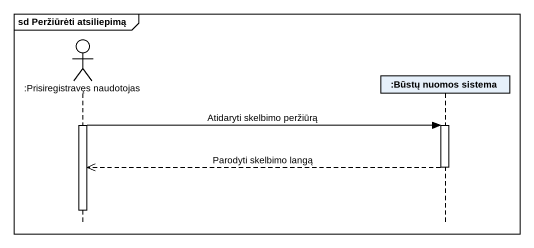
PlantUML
@startuml
mainframe sd Peržiūrėti atsiliepimą
hide footbox
actor ":Prisiregistravęs naudotojas" as Prisiregistravęs_naudotojas
participant ":Būstų nuomos sistema" as Būstų_nuomos_sistema

activate Prisiregistravęs_naudotojas
Prisiregistravęs_naudotojas -> Būstų_nuomos_sistema : Atidaryti skelbimo peržiūrą
activate Būstų_nuomos_sistema
Būstų_nuomos_sistema -->> Prisiregistravęs_naudotojas : Parodyti skelbimo langą
deactivate Būstų_nuomos_sistema
deactivate Prisiregistravęs_naudotojas
@enduml
